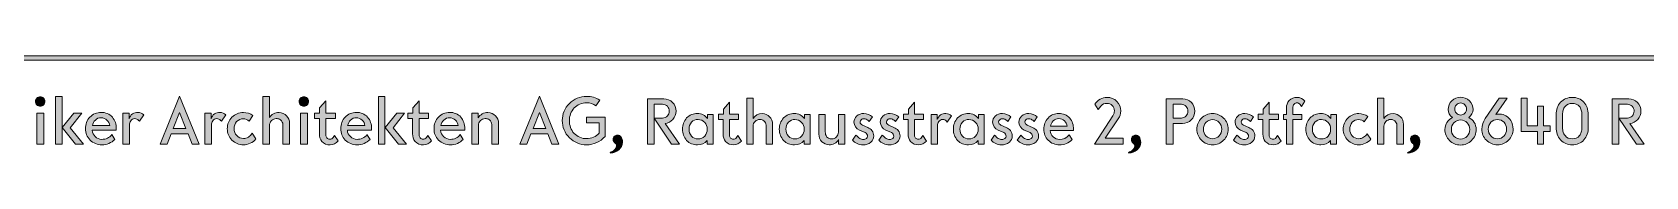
# Model space of a CAD drawing. Header units: metres. Extents: x -163 to 276, y -152 to 153.
# Drawn here: x 275.5528 to 275.6238, y -152.3332 to -152.3289 of the extents above; entities that cross this region are included whole.
import ezdxf

# ---------------------------------------------------------------- set-up
doc = ezdxf.new("R2010")
doc.units = ezdxf.units.M
doc.header["$MEASUREMENT"] = 0
doc.layers.add('P03_Plankopf_Schmal A4_A3_6_800 Plankopf', color=7, linetype='Continuous')

msp = doc.modelspace()

# ---------------------------------------------------------------- hatches: boundary and pattern name
at = {"layer": 'P03_Plankopf_Schmal A4_A3_6_800 Plankopf', "linetype": 'Continuous', "lineweight": 0, "true_color": 0x000000}
for points in [[(275.409651, -152.329122), (275.694651, -152.329122), (275.694651, -152.328922), (275.409651, -152.328922)], [(275.553146, -152.330732, 0.414214), (275.552937, -152.330939, 0.414214), (275.553146, -152.331148, 0.414214), (275.553353, -152.330939, 0.414214)], [(275.553821, -152.330722), (275.553821, -152.332822), (275.554104, -152.332822), (275.554104, -152.330722)], [(275.563828, -152.332822), (275.564122, -152.332822), (275.564122, -152.33191, 0.414214), (275.563656, -152.331426, 0.269017), (275.563229, -152.331656), (275.563229, -152.330722), (275.562943, -152.330722), (275.562943, -152.332822), (275.563235, -152.332822), (275.563235, -152.332001, -0.414214), (275.563534, -152.331699, -0.108176), (275.563676, -152.331727, -0.12426), (275.563766, -152.331799, -0.16273), (275.563828, -152.332017)], [(275.56475, -152.330732, 0.414214), (275.564541, -152.330939, 0.414214), (275.56475, -152.331148, 0.414214), (275.564957, -152.330939, 0.414214)], [(275.568031, -152.330722), (275.568031, -152.332822), (275.568315, -152.332822), (275.568315, -152.330722)], [(275.578002, -152.331633), (275.577181, -152.331633), (275.577181, -152.331884), (275.577746, -152.331884), (275.577746, -152.33234, -0.206308), (275.577189, -152.332584, -0.21044), (275.576641, -152.332351, -0.187435), (275.576434, -152.331786, -0.190215), (275.576644, -152.331226, -0.207638), (275.577189, -152.330997, -0.152132), (275.577605, -152.331132), (275.57777, -152.330883, 0.154979), (275.577189, -152.330716, 0.414214), (275.57612, -152.331786, 0.414214), (275.577189, -152.332856, 0.218643), (275.578002, -152.332486)], [(275.553308, -152.331463), (275.552998, -152.331463), (275.552998, -152.332822), (275.553308, -152.332822)], [(275.555055, -152.332822), (275.554462, -152.332099), (275.554973, -152.33146), (275.554628, -152.33146), (275.554112, -152.332091), (275.554697, -152.332822)], [(275.557475, -152.331776), (275.557512, -152.331816), (275.557703, -152.331529, 0.187644), (275.557443, -152.331426, 0.155851), (275.557201, -152.331494, 0.152626), (275.557054, -152.331704), (275.557054, -152.331463), (275.556773, -152.331463), (275.556773, -152.332822), (275.557067, -152.332822), (275.557067, -152.331977, -0.131458), (275.557125, -152.331796, -0.249553), (275.557308, -152.331699, -0.22316)], [(275.561084, -152.331776), (275.561121, -152.331816), (275.561312, -152.331529, 0.187644), (275.561052, -152.331426, 0.155934), (275.56081, -152.331494, 0.152543), (275.560663, -152.331704), (275.560663, -152.331463), (275.560382, -152.331463), (275.560382, -152.332822), (275.560676, -152.332822), (275.560676, -152.331977, -0.131458), (275.560734, -152.331796, -0.249553), (275.560917, -152.331699, -0.22316)], [(275.562338, -152.331805), (275.562502, -152.331567, 0.157685), (275.562084, -152.331426, 0.414214), (275.561377, -152.332144, 0.414214), (275.562084, -152.332859, 0.222352), (275.562638, -152.332597), (275.562465, -152.332348, -0.103782), (275.562307, -152.332515, -0.145534), (275.562084, -152.332578, -0.414214), (275.561676, -152.332144, -0.188432), (275.561787, -152.331829, -0.209435), (275.562084, -152.331707, -0.170304)], [(275.564912, -152.331463), (275.564602, -152.331463), (275.564602, -152.332822), (275.564912, -152.332822)], [(275.566262, -152.332684), (275.566098, -152.332438), (275.56604, -152.332528, -0.254043), (275.565886, -152.332605, -0.414214), (275.565717, -152.332427), (275.565717, -152.331696), (275.566135, -152.331696), (275.566135, -152.331461), (275.565717, -152.331461), (275.565717, -152.330912), (275.565441, -152.331225), (275.565441, -152.331461), (275.565219, -152.331461), (275.565219, -152.331696), (275.565431, -152.331696), (275.565431, -152.332372, 0.176168), (275.56554, -152.332706, 0.221856), (275.565905, -152.332856, 0.226318)], [(275.569266, -152.332822), (275.568672, -152.332099), (275.569183, -152.33146), (275.568839, -152.33146), (275.568323, -152.332091), (275.568908, -152.332822)], [(275.570365, -152.332684), (275.570201, -152.332438), (275.570143, -152.332528, -0.254043), (275.56999, -152.332605, -0.414214), (275.56982, -152.332427), (275.56982, -152.331696), (275.570239, -152.331696), (275.570239, -152.331461), (275.56982, -152.331461), (275.56982, -152.330912), (275.569545, -152.331225), (275.569545, -152.331461), (275.569322, -152.331461), (275.569322, -152.331696), (275.569534, -152.331696), (275.569534, -152.332372, 0.176168), (275.569643, -152.332706, 0.221856), (275.570008, -152.332856, 0.226318)], [(275.573022, -152.332822), (275.573316, -152.332822), (275.573316, -152.33191, 0.414214), (275.57285, -152.331426, 0.270121), (275.572418, -152.33167), (275.572418, -152.331463), (275.572137, -152.331463), (275.572137, -152.332822), (275.572429, -152.332822), (275.572429, -152.332001, -0.414214), (275.572728, -152.331699, -0.108176), (275.57287, -152.331727, -0.12426), (275.57296, -152.331799, -0.16273), (275.573022, -152.332017)], [(275.579873, -152.330822), (275.579873, -152.332822), (275.580162, -152.332822), (275.580162, -152.331674), (275.580162, -152.331065), (275.580536, -152.331065, -0.414214), (275.580832, -152.331369, -0.414214), (275.580536, -152.331674), (275.580162, -152.331674), (275.580934, -152.332822), (275.581277, -152.332822), (275.580643, -152.331914, 0.375543), (275.581134, -152.331369, 0.414214), (275.580594, -152.330822)], [(275.584008, -152.332689), (275.583849, -152.332451), (275.583793, -152.332538, -0.253234), (275.583645, -152.332612, -0.414214), (275.583481, -152.332441), (275.583481, -152.331735), (275.583885, -152.331735), (275.583885, -152.331507), (275.583481, -152.331507), (275.583481, -152.330978), (275.583215, -152.33128), (275.583215, -152.331507), (275.583, -152.331507), (275.583, -152.331735), (275.583205, -152.331735), (275.583205, -152.332387, 0.176378), (275.58331, -152.33271, 0.221643), (275.583662, -152.332855, 0.226223)], [(275.585094, -152.332822), (275.585378, -152.332822), (275.585378, -152.331942, 0.414214), (275.584927, -152.331474, 0.269017), (275.584516, -152.331697), (275.584516, -152.330794), (275.58424, -152.330794), (275.58424, -152.332822), (275.584521, -152.332822), (275.584521, -152.332029, -0.414214), (275.58481, -152.331738, -0.108037), (275.584947, -152.331764, -0.124578), (275.585034, -152.331834, -0.16255), (275.585094, -152.332044)], [(275.592148, -152.332689), (275.591989, -152.332451), (275.591933, -152.332538, -0.253234), (275.591784, -152.332612, -0.414214), (275.591621, -152.332441), (275.591621, -152.331735), (275.592025, -152.331735), (275.592025, -152.331507), (275.591621, -152.331507), (275.591621, -152.330978), (275.591355, -152.33128), (275.591355, -152.331507), (275.59114, -152.331507), (275.59114, -152.331735), (275.591345, -152.331735), (275.591345, -152.332387, 0.176378), (275.59145, -152.33271, 0.221643), (275.591802, -152.332855, 0.226725)], [(275.599561, -152.331065), (275.599712, -152.331295), (275.59983, -152.331144, -0.232908), (275.600096, -152.331024, -0.414214), (275.600423, -152.331351, -0.141578), (275.600359, -152.331569), (275.599549, -152.332822), (275.600812, -152.332822), (275.600812, -152.332564), (275.600016, -152.332564), (275.600594, -152.331704, 0.146167), (275.600705, -152.331362, 0.414214), (275.600101, -152.330761, 0.26675)], [(275.607763, -152.332689), (275.607605, -152.332451), (275.607549, -152.332538, -0.253234), (275.6074, -152.332612, -0.414214), (275.607237, -152.332441), (275.607237, -152.331735), (275.607641, -152.331735), (275.607641, -152.331507), (275.607237, -152.331507), (275.607237, -152.330978), (275.606971, -152.33128), (275.606971, -152.331507), (275.606756, -152.331507), (275.606756, -152.331735), (275.60696, -152.331735), (275.60696, -152.332387, 0.176378), (275.607066, -152.33271, 0.221643), (275.607418, -152.332855, 0.226725)], [(275.608599, -152.33108), (275.608652, -152.331162), (275.608808, -152.330927, 0.226725), (275.608461, -152.330761, 0.216254), (275.608109, -152.330904, 0.181685), (275.607998, -152.331226), (275.607998, -152.33151), (275.607867, -152.33151), (275.607867, -152.331743), (275.607998, -152.331743), (275.607998, -152.332822), (275.608282, -152.332822), (275.608282, -152.331743), (275.608668, -152.331743), (275.608668, -152.33151), (275.608282, -152.33151), (275.608282, -152.331182, -0.414214), (275.608458, -152.331004, -0.256425)], [(275.612861, -152.332822), (275.613145, -152.332822), (275.613145, -152.331942, 0.414214), (275.612694, -152.331474, 0.269017), (275.612283, -152.331697), (275.612283, -152.330794), (275.612007, -152.330794), (275.612007, -152.332822), (275.612288, -152.332822), (275.612288, -152.332029, -0.414214), (275.612577, -152.331738, -0.108037), (275.612714, -152.331764, -0.124578), (275.612801, -152.331834, -0.16255), (275.612861, -152.332044)], [(275.619051, -152.332272), (275.619051, -152.332822), (275.619315, -152.332822), (275.619315, -152.332272), (275.619596, -152.332272), (275.619596, -152.332022), (275.619315, -152.332022), (275.619315, -152.331147), (275.619051, -152.331147), (275.619051, -152.332022), (275.618588, -152.332022), (275.618588, -152.330794), (275.618325, -152.330794), (275.618325, -152.332272)], [(275.622339, -152.330822), (275.622339, -152.332822), (275.622627, -152.332822), (275.622627, -152.331674), (275.622627, -152.331065), (275.623001, -152.331065, -0.414214), (275.623298, -152.33137, -0.414214), (275.623001, -152.331674), (275.622627, -152.331674), (275.6234, -152.332822), (275.623742, -152.332822), (275.623108, -152.331914, 0.375543), (275.623599, -152.33137, 0.414214), (275.62306, -152.330822)], [(275.587699, -152.33151), (275.587415, -152.33151), (275.587415, -152.33239, 0.414214), (275.587865, -152.332858, 0.270121), (275.588282, -152.332622), (275.588282, -152.332822), (275.588553, -152.332822), (275.588553, -152.33151), (275.588272, -152.33151), (275.588272, -152.332303, -0.414214), (275.587983, -152.332595, -0.108134), (275.587846, -152.332568, -0.124421), (275.587758, -152.332498, -0.16261), (275.587699, -152.332288)], [(275.589636, -152.331825), (275.589771, -152.33162, 0.166782), (275.589396, -152.331474, 0.18799), (275.589077, -152.331586, 0.20988), (275.588961, -152.331853, 0.286632), (275.589201, -152.332205), (275.589454, -152.332318, -0.289768), (275.589557, -152.332474, -0.211326), (275.589509, -152.332577, -0.186557), (275.589373, -152.332625, -0.143468), (275.589215, -152.332574, -0.058915), (275.589045, -152.332426), (275.588894, -152.332648, 0.206126), (275.589352, -152.332858, 0.180546), (275.589703, -152.332742, 0.217409), (275.58983, -152.332464, 0.167634), (275.589751, -152.33223, 0.118721), (275.589564, -152.332088), (275.589332, -152.331988, -0.306678), (275.589229, -152.331847, -0.21499), (275.589276, -152.331748, -0.182933), (275.589403, -152.331704, -0.11298), (275.589497, -152.331729, -0.062598)], [(275.590793, -152.331825), (275.590929, -152.33162, 0.166782), (275.590553, -152.331474, 0.187917), (275.590234, -152.331586, 0.209954), (275.590118, -152.331853, 0.286632), (275.590359, -152.332205), (275.590612, -152.332318, -0.289768), (275.590714, -152.332474, -0.21115), (275.590666, -152.332577, -0.186732), (275.59053, -152.332625, -0.143468), (275.590372, -152.332574, -0.058915), (275.590203, -152.332426), (275.590052, -152.332648, 0.206126), (275.59051, -152.332858, 0.180546), (275.590861, -152.332742, 0.217409), (275.590988, -152.332464, 0.167744), (275.590909, -152.33223, 0.118383), (275.590722, -152.332088), (275.590489, -152.331988, -0.307304), (275.590387, -152.331847, -0.215358), (275.590433, -152.331748, -0.18257), (275.590561, -152.331704, -0.11298), (275.590654, -152.331729, -0.062598)], [(275.593032, -152.331812), (275.593067, -152.33185), (275.593252, -152.331574, 0.187644), (275.593001, -152.331474, 0.155967), (275.592767, -152.331539, 0.152661), (275.592625, -152.331743), (275.592625, -152.33151), (275.592354, -152.33151), (275.592354, -152.332822), (275.592638, -152.332822), (275.592638, -152.332006, -0.131458), (275.592694, -152.331832, -0.249553), (275.59287, -152.331738, -0.222012)], [(275.595735, -152.331825), (275.59587, -152.33162, 0.166782), (275.595494, -152.331474, 0.18799), (275.595175, -152.331586, 0.20988), (275.595059, -152.331853, 0.286632), (275.5953, -152.332205), (275.595553, -152.332318, -0.289768), (275.595655, -152.332474, -0.21115), (275.595607, -152.332577, -0.186732), (275.595471, -152.332625, -0.143468), (275.595313, -152.332574, -0.058915), (275.595144, -152.332426), (275.594993, -152.332648, 0.206126), (275.595451, -152.332858, 0.180678), (275.595802, -152.332742, 0.217275), (275.595929, -152.332464, 0.167525), (275.59585, -152.33223, 0.118599), (275.595663, -152.332088), (275.59543, -152.331988, -0.306678), (275.595328, -152.331847, -0.215174), (275.595375, -152.331748, -0.182751), (275.595502, -152.331704, -0.11298), (275.595595, -152.331729, -0.062598)], [(275.596892, -152.331825), (275.597027, -152.33162, 0.166782), (275.596652, -152.331474, 0.18799), (275.596333, -152.331586, 0.20988), (275.596217, -152.331853, 0.286632), (275.596457, -152.332205), (275.59671, -152.332318, -0.289768), (275.596813, -152.332474, -0.211326), (275.596765, -152.332577, -0.186557), (275.596629, -152.332625, -0.143468), (275.596471, -152.332574, -0.058915), (275.596301, -152.332426), (275.59615, -152.332648, 0.206126), (275.596608, -152.332858, 0.180546), (275.596959, -152.332742, 0.217409), (275.597086, -152.332464, 0.167634), (275.597007, -152.33223, 0.118721), (275.59682, -152.332088), (275.596588, -152.331988, -0.306678), (275.596485, -152.331847, -0.21499), (275.596532, -152.331748, -0.182933), (275.596659, -152.331704, -0.112868), (275.596753, -152.331729, -0.062335)], [(275.606409, -152.331825), (275.606545, -152.33162, 0.166782), (275.606169, -152.331474, 0.187917), (275.60585, -152.331586, 0.209954), (275.605734, -152.331853, 0.286632), (275.605974, -152.332205), (275.606228, -152.332318, -0.289768), (275.60633, -152.332474, -0.21115), (275.606282, -152.332577, -0.186732), (275.606146, -152.332625, -0.143468), (275.605988, -152.332574, -0.058915), (275.605818, -152.332426), (275.605668, -152.332648, 0.206126), (275.606125, -152.332858, 0.180678), (275.606477, -152.332742, 0.217275), (275.606603, -152.332464, 0.167525), (275.606524, -152.33223, 0.118599), (275.606338, -152.332088), (275.606105, -152.331988, -0.307304), (275.606002, -152.331847, -0.215174), (275.606049, -152.331748, -0.182751), (275.606176, -152.331704, -0.11298), (275.60627, -152.331729, -0.062598)], [(275.611422, -152.33184), (275.611581, -152.33161, 0.157685), (275.611177, -152.331474, 0.414214), (275.610494, -152.332167, 0.414214), (275.611177, -152.332858, 0.223284), (275.611711, -152.332604), (275.611545, -152.332364, -0.103782), (275.611392, -152.332525, -0.145534), (275.611177, -152.332587, -0.414214), (275.610783, -152.332167, -0.188432), (275.610891, -152.331863, -0.209435), (275.611177, -152.331745, -0.169747)], [(275.578443, -152.332784), (275.578451, -152.332793, -0.04269), (275.57849, -152.332846, -0.130203), (275.578507, -152.332906, -0.123549), (275.578482, -152.333001, -0.085276), (275.578418, -152.333082, -0.101741), (275.578229, -152.33319), (275.578249, -152.333228, 0.160269), (275.578609, -152.333079, 0.217551), (275.578773, -152.332743, 0.075273), (275.578754, -152.332605, 0.095238), (275.578704, -152.332508, 0.226368), (275.578548, -152.332431, 0.414214), (275.578361, -152.332607, 0.128092), (275.578388, -152.332713, 0.060425), (275.578442, -152.332783)], [(275.601253, -152.332784), (275.60126, -152.332793, -0.04269), (275.6013, -152.332846, -0.130203), (275.601317, -152.332906, -0.123549), (275.601292, -152.333001, -0.085276), (275.601227, -152.333082, -0.101741), (275.601038, -152.33319), (275.601058, -152.333228, 0.160269), (275.601418, -152.333079, 0.217551), (275.601583, -152.332743, 0.075273), (275.601564, -152.332605, 0.095238), (275.601513, -152.332508, 0.226368), (275.601358, -152.332431, 0.414214), (275.601171, -152.332607, 0.128092), (275.601197, -152.332713, 0.060425), (275.601252, -152.332783)], [(275.61354, -152.332784), (275.613547, -152.332793, -0.04269), (275.613587, -152.332846, -0.130203), (275.613604, -152.332906, -0.123549), (275.613579, -152.333001, -0.085276), (275.613514, -152.333082, -0.101741), (275.613325, -152.33319), (275.613346, -152.333228, 0.160269), (275.613705, -152.333079, 0.217551), (275.61387, -152.332743, 0.075273), (275.613851, -152.332605, 0.095238), (275.6138, -152.332508, 0.226368), (275.613645, -152.332431, 0.414214), (275.613458, -152.332607, 0.128092), (275.613484, -152.332713, 0.060425), (275.613539, -152.332783)]]:
    msp.add_hatch(color=18, dxfattribs=at).paths.add_polyline_path(points)
h = msp.add_hatch(color=18, dxfattribs=at)
h.paths.add_polyline_path([(275.55928, -152.3307), (275.558419, -152.332822), (275.558729, -152.332822), (275.558909, -152.332364), (275.559648, -152.332364), (275.559831, -152.332822), (275.560141, -152.332822)])
h.paths.add_polyline_path([(275.559558, -152.332131), (275.558999, -152.332131), (275.55928, -152.331424)], flags=0)
h = msp.add_hatch(color=18, dxfattribs=at)
h.paths.add_polyline_path([(275.575115, -152.3307), (275.574254, -152.332822), (275.574564, -152.332822), (275.574744, -152.332364), (275.575483, -152.332364), (275.575666, -152.332822), (275.575976, -152.332822)])
h.paths.add_polyline_path([(275.575393, -152.332131), (275.574834, -152.332131), (275.575115, -152.331424)], flags=0)
h = msp.add_hatch(color=18, dxfattribs=at)
h.paths.add_polyline_path([(275.61497, -152.332175, 0.414214), (275.615658, -152.332865, 0.414214), (275.616348, -152.332175, 0.281065), (275.616016, -152.331645, 0.246723), (275.61621, -152.331293, 0.414214), (275.615658, -152.330753, 0.414214), (275.615111, -152.331293, 0.243929), (275.6153, -152.331645, 0.276303)])
h.paths.add_polyline_path([(275.615658, -152.332605, -0.414214), (275.615254, -152.33218, -0.414214), (275.615658, -152.331755, -0.414214), (275.616064, -152.33218, -0.414214)], flags=0)
h.paths.add_polyline_path([(275.615402, -152.331275, -0.414214), (275.615658, -152.331006, -0.414214), (275.615919, -152.331275, -0.414214), (275.615658, -152.331541, -0.414214)], flags=0)
h = msp.add_hatch(color=18, dxfattribs=at)
h.paths.add_polyline_path([(275.555138, -152.332141, 0.197872), (275.555337, -152.33265, 0.199953), (275.555856, -152.332854, 0.211466), (275.556428, -152.332615), (275.55629, -152.332406, -0.249934), (275.555856, -152.332615, -0.386669), (275.555427, -152.332208), (275.556489, -152.332208, 0.029015), (275.556491, -152.332141, 0.181611), (275.55632, -152.331631, 0.216329), (275.555824, -152.331424, 0.207168), (275.55533, -152.331631, 0.190683)])
h.paths.add_polyline_path([(275.55544, -152.332009, -0.149671), (275.555569, -152.331763, -0.195533), (275.555824, -152.331659, -0.379013), (275.5562, -152.332009)], flags=0)
h = msp.add_hatch(color=18, dxfattribs=at)
h.paths.add_polyline_path([(275.566372, -152.332141, 0.197872), (275.566571, -152.33265, 0.199953), (275.56709, -152.332854, 0.211466), (275.567662, -152.332615), (275.567524, -152.332406, -0.249934), (275.56709, -152.332615, -0.386669), (275.566661, -152.332208), (275.567723, -152.332208, 0.033117), (275.567726, -152.332141, 0.181711), (275.567554, -152.331631, 0.216228), (275.567058, -152.331424, 0.207168), (275.566564, -152.331631, 0.190683)])
h.paths.add_polyline_path([(275.566674, -152.332009, -0.149671), (275.566803, -152.331763, -0.195533), (275.567058, -152.331659, -0.379013), (275.567434, -152.332009)], flags=0)
h = msp.add_hatch(color=18, dxfattribs=at)
h.paths.add_polyline_path([(275.570476, -152.332141, 0.197872), (275.570675, -152.33265, 0.199953), (275.571194, -152.332854, 0.211466), (275.571766, -152.332615), (275.571628, -152.332406, -0.249934), (275.571194, -152.332615, -0.386217), (275.570764, -152.332208), (275.571827, -152.332208, 0.029015), (275.571829, -152.332141, 0.181661), (275.571657, -152.331631, 0.216278), (275.571162, -152.331424, 0.207168), (275.570668, -152.331631, 0.190683)])
h.paths.add_polyline_path([(275.570778, -152.332009, -0.149671), (275.570907, -152.331763, -0.195533), (275.571162, -152.331659, -0.379013), (275.571538, -152.332009)], flags=0)
h = msp.add_hatch(color=18, dxfattribs=at)
h.paths.add_polyline_path([(275.602701, -152.330822), (275.602701, -152.332822), (275.603008, -152.332822), (275.603008, -152.331917), (275.60342, -152.331917, 0.414214), (275.603965, -152.331369, 0.414214), (275.60343, -152.330822)])
h.paths.add_polyline_path([(275.603008, -152.331674), (275.603008, -152.331065), (275.603369, -152.331065, -0.414214), (275.603658, -152.331369, -0.414214), (275.603369, -152.331674)], flags=0)
h = msp.add_hatch(color=18, dxfattribs=at)
h.paths.add_polyline_path([(275.616592, -152.332167, 0.414214), (275.617283, -152.332855, 0.414214), (275.617971, -152.332167, 0.139886), (275.617871, -152.331781, 0.110312), (275.617656, -152.331578, 0.135574), (275.61739, -152.331497, 0.027819), (275.617305, -152.331501, 0.072582), (275.617214, -152.331523), (275.617705, -152.330794), (275.617352, -152.330794), (275.616743, -152.331699, 0.149524)])
h.paths.add_polyline_path([(275.617283, -152.332592, -0.414214), (275.616881, -152.332167, -0.188854), (275.616993, -152.33186, -0.20901), (275.617283, -152.331738, -0.20901), (275.617573, -152.33186, -0.188854), (275.617685, -152.332167, -0.414214)], flags=0)
h = msp.add_hatch(color=18, dxfattribs=at)
h.paths.add_polyline_path([(275.620059, -152.330973, 0.187603), (275.619868, -152.331518), (275.619868, -152.332096, 0.186339), (275.620059, -152.332643, 0.211546), (275.620576, -152.332858, 0.212497), (275.62109, -152.332643, 0.185398), (275.621279, -152.332096), (275.621279, -152.331518, 0.084561), (275.62123, -152.331213, 0.100513), (275.62109, -152.330973, 0.211222), (275.620576, -152.330761, 0.210271)])
h.paths.add_polyline_path([(275.620152, -152.331518, -0.071321), (275.620178, -152.331319, -0.09966), (275.620256, -152.331164, -0.225895), (275.620576, -152.331027, -0.225274), (275.620895, -152.331164, -0.09951), (275.620974, -152.331319, -0.072065), (275.621001, -152.331518), (275.621001, -152.332096, -0.071773), (275.620974, -152.332295, -0.098835), (275.620895, -152.332451, -0.226281), (275.620576, -152.332589, -0.226902), (275.620256, -152.332451, -0.098984), (275.620178, -152.332295, -0.071032), (275.620152, -152.332096)], flags=0)
h = msp.add_hatch(color=18, dxfattribs=at)
h.paths.add_polyline_path([(275.581411, -152.332165, 0.192598), (275.581596, -152.332663, 0.205242), (275.582073, -152.332858, 0.227605), (275.582498, -152.332666), (275.582498, -152.332822), (275.582764, -152.332822), (275.582764, -152.33151), (275.582513, -152.33151), (275.582513, -152.331699, 0.241617), (275.582073, -152.331474, 0.20488), (275.581596, -152.331669, 0.192958)])
h.paths.add_polyline_path([(275.581809, -152.332475, -0.186482), (275.5817, -152.332165, -0.187055), (275.581809, -152.331857, -0.210824), (275.582099, -152.331735, -0.414214), (275.582503, -152.332165, -0.1889), (275.582391, -152.332475, -0.208963), (275.582099, -152.332597, -0.211403)], flags=0)
h = msp.add_hatch(color=18, dxfattribs=at)
h.paths.add_polyline_path([(275.585675, -152.332165, 0.192692), (275.585861, -152.332663, 0.205147), (275.586338, -152.332858, 0.227993), (275.586762, -152.332666), (275.586762, -152.332822), (275.587028, -152.332822), (275.587028, -152.33151), (275.586777, -152.33151), (275.586777, -152.331699, 0.241965), (275.586338, -152.331474, 0.204786), (275.585861, -152.331669, 0.193052)])
h.paths.add_polyline_path([(275.586074, -152.332475, -0.186403), (275.585964, -152.332165, -0.186976), (275.586074, -152.331857, -0.210904), (275.586363, -152.331735, -0.414214), (275.586767, -152.332165, -0.188745), (275.586655, -152.332475, -0.209119), (275.586363, -152.332597, -0.211482)], flags=0)
h = msp.add_hatch(color=18, dxfattribs=at)
h.paths.add_polyline_path([(275.593335, -152.332165, 0.192692), (275.59352, -152.332663, 0.205147), (275.593997, -152.332858, 0.227993), (275.594422, -152.332666), (275.594422, -152.332822), (275.594688, -152.332822), (275.594688, -152.33151), (275.594437, -152.33151), (275.594437, -152.331699, 0.241965), (275.593997, -152.331474, 0.204786), (275.59352, -152.331669, 0.193052)])
h.paths.add_polyline_path([(275.593733, -152.332475, -0.186403), (275.593624, -152.332165, -0.186976), (275.593733, -152.331857, -0.210904), (275.594023, -152.331735, -0.414214), (275.594427, -152.332165, -0.188745), (275.594315, -152.332475, -0.209119), (275.594023, -152.332597, -0.211482)], flags=0)
h = msp.add_hatch(color=18, dxfattribs=at)
h.paths.add_polyline_path([(275.597315, -152.332165, 0.197872), (275.597507, -152.332656, 0.199953), (275.598009, -152.332853, 0.211466), (275.598561, -152.332622), (275.598428, -152.33242, -0.249437), (275.598009, -152.332622, -0.386712), (275.597594, -152.332229), (275.59862, -152.332229, 0.033117), (275.598622, -152.332165, 0.181611), (275.598457, -152.331672, 0.216329), (275.597978, -152.331472, 0.207073), (275.597501, -152.331672, 0.190777)])
h.paths.add_polyline_path([(275.597607, -152.332037, -0.149218), (275.597732, -152.331799, -0.195533), (275.597978, -152.331699, -0.378499), (275.598341, -152.332037)], flags=0)
h = msp.add_hatch(color=18, dxfattribs=at)
h.paths.add_polyline_path([(275.604743, -152.331474, 0.414214), (275.604055, -152.332167, 0.414214), (275.604743, -152.332858, 0.414214), (275.605434, -152.332167, 0.414214)])
h.paths.add_polyline_path([(275.604339, -152.332167, -0.414214), (275.604743, -152.331743, -0.414214), (275.605147, -152.332167, -0.414214), (275.604743, -152.332589, -0.414214)], flags=0)
h = msp.add_hatch(color=18, dxfattribs=at)
h.paths.add_polyline_path([(275.608848, -152.332165, 0.192692), (275.609034, -152.332663, 0.205147), (275.609511, -152.332858, 0.227993), (275.609935, -152.332666), (275.609935, -152.332822), (275.610201, -152.332822), (275.610201, -152.33151), (275.609951, -152.33151), (275.609951, -152.331699, 0.241965), (275.609511, -152.331474, 0.204786), (275.609034, -152.331669, 0.193052)])
h.paths.add_polyline_path([(275.609247, -152.332475, -0.186403), (275.609137, -152.332165, -0.186976), (275.609247, -152.331857, -0.210904), (275.609536, -152.331735, -0.414214), (275.60994, -152.332165, -0.188745), (275.609829, -152.332475, -0.209119), (275.609536, -152.332597, -0.211482)], flags=0)

# ---------------------------------------------------------------- linework, layer by layer
at = {"layer": 'P03_Plankopf_Schmal A4_A3_6_800 Plankopf', "color": 7, "linetype": 'Continuous', "lineweight": 13, "ltscale": 1000, "flags": 128}
for points in [[(275.409651, -152.329122), (275.409651, -152.328922), (275.694651, -152.328922), (275.694651, -152.329122)], [(275.553821, -152.330722), (275.553821, -152.332822), (275.554104, -152.332822), (275.554104, -152.330722)], [(275.55928, -152.3307), (275.558419, -152.332822), (275.558729, -152.332822), (275.558909, -152.332364), (275.559648, -152.332364), (275.559831, -152.332822), (275.560141, -152.332822)], [(275.568031, -152.330722), (275.568031, -152.332822), (275.568315, -152.332822), (275.568315, -152.330722)], [(275.575115, -152.3307), (275.574254, -152.332822), (275.574564, -152.332822), (275.574744, -152.332364), (275.575483, -152.332364), (275.575666, -152.332822), (275.575976, -152.332822)], [(275.553308, -152.331463), (275.552998, -152.331463), (275.552998, -152.332822), (275.553308, -152.332822)], [(275.555055, -152.332822), (275.554462, -152.332099), (275.554973, -152.33146), (275.554628, -152.33146), (275.554112, -152.332091), (275.554697, -152.332822)], [(275.559558, -152.332131), (275.558999, -152.332131), (275.55928, -152.331424)], [(275.564912, -152.331463), (275.564602, -152.331463), (275.564602, -152.332822), (275.564912, -152.332822)], [(275.569266, -152.332822), (275.568672, -152.332099), (275.569183, -152.33146), (275.568839, -152.33146), (275.568323, -152.332091), (275.568908, -152.332822)], [(275.575393, -152.332131), (275.574834, -152.332131), (275.575115, -152.331424)], [(275.619051, -152.332272), (275.619051, -152.332822), (275.619315, -152.332822), (275.619315, -152.332272), (275.619596, -152.332272), (275.619596, -152.332022), (275.619315, -152.332022), (275.619315, -152.331147), (275.619051, -152.331147), (275.619051, -152.332022), (275.618588, -152.332022), (275.618588, -152.330794), (275.618325, -152.330794), (275.618325, -152.332272)]]:
    msp.add_lwpolyline(points, close=True, dxfattribs=at)
for points in [[(275.553146, -152.330732, 0.414214), (275.552937, -152.330939, 0.414214), (275.553146, -152.331148, 0.414214), (275.553353, -152.330939, 0.414214)], [(275.563828, -152.332822), (275.564122, -152.332822), (275.564122, -152.33191, 0.414214), (275.563656, -152.331426, 0.269017), (275.563229, -152.331656), (275.563229, -152.330722), (275.562943, -152.330722), (275.562943, -152.332822), (275.563235, -152.332822), (275.563235, -152.332001, -0.414214), (275.563534, -152.331699, -0.108176), (275.563676, -152.331727, -0.12426), (275.563766, -152.331799, -0.16273), (275.563828, -152.332017)], [(275.56475, -152.330732, 0.414214), (275.564541, -152.330939, 0.414214), (275.56475, -152.331148, 0.414214), (275.564957, -152.330939, 0.414214)], [(275.578002, -152.331633), (275.577181, -152.331633), (275.577181, -152.331884), (275.577746, -152.331884), (275.577746, -152.33234, -0.206308), (275.577189, -152.332584, -0.21044), (275.576641, -152.332351, -0.187435), (275.576434, -152.331786, -0.190215), (275.576644, -152.331226, -0.207638), (275.577189, -152.330997, -0.152132), (275.577605, -152.331132), (275.57777, -152.330883, 0.154979), (275.577189, -152.330716, 0.414214), (275.57612, -152.331786, 0.414214), (275.577189, -152.332856, 0.218643), (275.578002, -152.332486)], [(275.61497, -152.332175, 0.414214), (275.615658, -152.332865, 0.414214), (275.616348, -152.332175, 0.281065), (275.616016, -152.331645, 0.246723), (275.61621, -152.331293, 0.414214), (275.615658, -152.330753, 0.414214), (275.615111, -152.331293, 0.243929), (275.6153, -152.331645, 0.276303)], [(275.555138, -152.332141, 0.197872), (275.555337, -152.33265, 0.199953), (275.555856, -152.332854, 0.211466), (275.556428, -152.332615), (275.55629, -152.332406, -0.249934), (275.555856, -152.332615, -0.386669), (275.555427, -152.332208), (275.556489, -152.332208, 0.029015), (275.556491, -152.332141, 0.181611), (275.55632, -152.331631, 0.216329), (275.555824, -152.331424, 0.207168), (275.55533, -152.331631, 0.190683)], [(275.557475, -152.331776), (275.557512, -152.331816), (275.557703, -152.331529, 0.187644), (275.557443, -152.331426, 0.155851), (275.557201, -152.331494, 0.152626), (275.557054, -152.331704), (275.557054, -152.331463), (275.556773, -152.331463), (275.556773, -152.332822), (275.557067, -152.332822), (275.557067, -152.331977, -0.131458), (275.557125, -152.331796, -0.249553), (275.557308, -152.331699, -0.22316)], [(275.561084, -152.331776), (275.561121, -152.331816), (275.561312, -152.331529, 0.187644), (275.561052, -152.331426, 0.155934), (275.56081, -152.331494, 0.152543), (275.560663, -152.331704), (275.560663, -152.331463), (275.560382, -152.331463), (275.560382, -152.332822), (275.560676, -152.332822), (275.560676, -152.331977, -0.131458), (275.560734, -152.331796, -0.249553), (275.560917, -152.331699, -0.22316)], [(275.562338, -152.331805), (275.562502, -152.331567, 0.157685), (275.562084, -152.331426, 0.414214), (275.561377, -152.332144, 0.414214), (275.562084, -152.332859, 0.222352), (275.562638, -152.332597), (275.562465, -152.332348, -0.103782), (275.562307, -152.332515, -0.145534), (275.562084, -152.332578, -0.414214), (275.561676, -152.332144, -0.188432), (275.561787, -152.331829, -0.209435), (275.562084, -152.331707, -0.170304)], [(275.566262, -152.332684), (275.566098, -152.332438), (275.56604, -152.332528, -0.254043), (275.565886, -152.332605, -0.414214), (275.565717, -152.332427), (275.565717, -152.331696), (275.566135, -152.331696), (275.566135, -152.331461), (275.565717, -152.331461), (275.565717, -152.330912), (275.565441, -152.331225), (275.565441, -152.331461), (275.565219, -152.331461), (275.565219, -152.331696), (275.565431, -152.331696), (275.565431, -152.332372, 0.176168), (275.56554, -152.332706, 0.221856), (275.565905, -152.332856, 0.226318)], [(275.566372, -152.332141, 0.197872), (275.566571, -152.33265, 0.199953), (275.56709, -152.332854, 0.211466), (275.567662, -152.332615), (275.567524, -152.332406, -0.249934), (275.56709, -152.332615, -0.386669), (275.566661, -152.332208), (275.567723, -152.332208, 0.033117), (275.567726, -152.332141, 0.181711), (275.567554, -152.331631, 0.216228), (275.567058, -152.331424, 0.207168), (275.566564, -152.331631, 0.190683)], [(275.570365, -152.332684), (275.570201, -152.332438), (275.570143, -152.332528, -0.254043), (275.56999, -152.332605, -0.414214), (275.56982, -152.332427), (275.56982, -152.331696), (275.570239, -152.331696), (275.570239, -152.331461), (275.56982, -152.331461), (275.56982, -152.330912), (275.569545, -152.331225), (275.569545, -152.331461), (275.569322, -152.331461), (275.569322, -152.331696), (275.569534, -152.331696), (275.569534, -152.332372, 0.176168), (275.569643, -152.332706, 0.221856), (275.570008, -152.332856, 0.226318)], [(275.570476, -152.332141, 0.197872), (275.570675, -152.33265, 0.199953), (275.571194, -152.332854, 0.211466), (275.571766, -152.332615), (275.571628, -152.332406, -0.249934), (275.571194, -152.332615, -0.386217), (275.570764, -152.332208), (275.571827, -152.332208, 0.029015), (275.571829, -152.332141, 0.181661), (275.571657, -152.331631, 0.216278), (275.571162, -152.331424, 0.207168), (275.570668, -152.331631, 0.190683)], [(275.573022, -152.332822), (275.573316, -152.332822), (275.573316, -152.33191, 0.414214), (275.57285, -152.331426, 0.270121), (275.572418, -152.33167), (275.572418, -152.331463), (275.572137, -152.331463), (275.572137, -152.332822), (275.572429, -152.332822), (275.572429, -152.332001, -0.414214), (275.572728, -152.331699, -0.108176), (275.57287, -152.331727, -0.12426), (275.57296, -152.331799, -0.16273), (275.573022, -152.332017)], [(275.579873, -152.330822), (275.579873, -152.332822), (275.580162, -152.332822), (275.580162, -152.331674), (275.580162, -152.331065), (275.580536, -152.331065, -0.414214), (275.580832, -152.331369, -0.414214), (275.580536, -152.331674), (275.580162, -152.331674), (275.580934, -152.332822), (275.581277, -152.332822), (275.580643, -152.331914, 0.375543), (275.581134, -152.331369, 0.414214), (275.580594, -152.330822)], [(275.584008, -152.332689), (275.583849, -152.332451), (275.583793, -152.332538, -0.253234), (275.583645, -152.332612, -0.414214), (275.583481, -152.332441), (275.583481, -152.331735), (275.583885, -152.331735), (275.583885, -152.331507), (275.583481, -152.331507), (275.583481, -152.330978), (275.583215, -152.33128), (275.583215, -152.331507), (275.583, -152.331507), (275.583, -152.331735), (275.583205, -152.331735), (275.583205, -152.332387, 0.176378), (275.58331, -152.33271, 0.221643), (275.583662, -152.332855, 0.226223)], [(275.585094, -152.332822), (275.585378, -152.332822), (275.585378, -152.331942, 0.414214), (275.584927, -152.331474, 0.269017), (275.584516, -152.331697), (275.584516, -152.330794), (275.58424, -152.330794), (275.58424, -152.332822), (275.584521, -152.332822), (275.584521, -152.332029, -0.414214), (275.58481, -152.331738, -0.108037), (275.584947, -152.331764, -0.124578), (275.585034, -152.331834, -0.16255), (275.585094, -152.332044)], [(275.592148, -152.332689), (275.591989, -152.332451), (275.591933, -152.332538, -0.253234), (275.591784, -152.332612, -0.414214), (275.591621, -152.332441), (275.591621, -152.331735), (275.592025, -152.331735), (275.592025, -152.331507), (275.591621, -152.331507), (275.591621, -152.330978), (275.591355, -152.33128), (275.591355, -152.331507), (275.59114, -152.331507), (275.59114, -152.331735), (275.591345, -152.331735), (275.591345, -152.332387, 0.176378), (275.59145, -152.33271, 0.221643), (275.591802, -152.332855, 0.226725)], [(275.599561, -152.331065), (275.599712, -152.331295), (275.59983, -152.331144, -0.232908), (275.600096, -152.331024, -0.414214), (275.600423, -152.331351, -0.141578), (275.600359, -152.331569), (275.599549, -152.332822), (275.600812, -152.332822), (275.600812, -152.332564), (275.600016, -152.332564), (275.600594, -152.331704, 0.146167), (275.600705, -152.331362, 0.414214), (275.600101, -152.330761, 0.26675)], [(275.602701, -152.330822), (275.602701, -152.332822), (275.603008, -152.332822), (275.603008, -152.331917), (275.60342, -152.331917, 0.414214), (275.603965, -152.331369, 0.414214), (275.60343, -152.330822)], [(275.603008, -152.331674), (275.603008, -152.331065), (275.603369, -152.331065, -0.414214), (275.603658, -152.331369, -0.414214), (275.603369, -152.331674)], [(275.607763, -152.332689), (275.607605, -152.332451), (275.607549, -152.332538, -0.253234), (275.6074, -152.332612, -0.414214), (275.607237, -152.332441), (275.607237, -152.331735), (275.607641, -152.331735), (275.607641, -152.331507), (275.607237, -152.331507), (275.607237, -152.330978), (275.606971, -152.33128), (275.606971, -152.331507), (275.606756, -152.331507), (275.606756, -152.331735), (275.60696, -152.331735), (275.60696, -152.332387, 0.176378), (275.607066, -152.33271, 0.221643), (275.607418, -152.332855, 0.226725)], [(275.608599, -152.33108), (275.608652, -152.331162), (275.608808, -152.330927, 0.226725), (275.608461, -152.330761, 0.216254), (275.608109, -152.330904, 0.181685), (275.607998, -152.331226), (275.607998, -152.33151), (275.607867, -152.33151), (275.607867, -152.331743), (275.607998, -152.331743), (275.607998, -152.332822), (275.608282, -152.332822), (275.608282, -152.331743), (275.608668, -152.331743), (275.608668, -152.33151), (275.608282, -152.33151), (275.608282, -152.331182, -0.414214), (275.608458, -152.331004, -0.256425)], [(275.612861, -152.332822), (275.613145, -152.332822), (275.613145, -152.331942, 0.414214), (275.612694, -152.331474, 0.269017), (275.612283, -152.331697), (275.612283, -152.330794), (275.612007, -152.330794), (275.612007, -152.332822), (275.612288, -152.332822), (275.612288, -152.332029, -0.414214), (275.612577, -152.331738, -0.108037), (275.612714, -152.331764, -0.124578), (275.612801, -152.331834, -0.16255), (275.612861, -152.332044)], [(275.615402, -152.331275, -0.414214), (275.615658, -152.331006, -0.414214), (275.615919, -152.331275, -0.414214), (275.615658, -152.331541, -0.414214)], [(275.616592, -152.332167, 0.414214), (275.617283, -152.332855, 0.414214), (275.617971, -152.332167, 0.139886), (275.617871, -152.331781, 0.110312), (275.617656, -152.331578, 0.135574), (275.61739, -152.331497, 0.027819), (275.617305, -152.331501, 0.072582), (275.617214, -152.331523), (275.617705, -152.330794), (275.617352, -152.330794), (275.616743, -152.331699, 0.149524)], [(275.620059, -152.330973, 0.187603), (275.619868, -152.331518), (275.619868, -152.332096, 0.186339), (275.620059, -152.332643, 0.211546), (275.620576, -152.332858, 0.212497), (275.62109, -152.332643, 0.185398), (275.621279, -152.332096), (275.621279, -152.331518, 0.084561), (275.62123, -152.331213, 0.100513), (275.62109, -152.330973, 0.211222), (275.620576, -152.330761, 0.210271)], [(275.620152, -152.331518, -0.071321), (275.620178, -152.331319, -0.09966), (275.620256, -152.331164, -0.225895), (275.620576, -152.331027, -0.225274), (275.620895, -152.331164, -0.09951), (275.620974, -152.331319, -0.072065), (275.621001, -152.331518), (275.621001, -152.332096, -0.071773), (275.620974, -152.332295, -0.098835), (275.620895, -152.332451, -0.226281), (275.620576, -152.332589, -0.226902), (275.620256, -152.332451, -0.098984), (275.620178, -152.332295, -0.071032), (275.620152, -152.332096)], [(275.622339, -152.330822), (275.622339, -152.332822), (275.622627, -152.332822), (275.622627, -152.331674), (275.622627, -152.331065), (275.623001, -152.331065, -0.414214), (275.623298, -152.33137, -0.414214), (275.623001, -152.331674), (275.622627, -152.331674), (275.6234, -152.332822), (275.623742, -152.332822), (275.623108, -152.331914, 0.375543), (275.623599, -152.33137, 0.414214), (275.62306, -152.330822)], [(275.55544, -152.332009, -0.149671), (275.555569, -152.331763, -0.195533), (275.555824, -152.331659, -0.379013), (275.5562, -152.332009)], [(275.566674, -152.332009, -0.149671), (275.566803, -152.331763, -0.195533), (275.567058, -152.331659, -0.379013), (275.567434, -152.332009)], [(275.570778, -152.332009, -0.149671), (275.570907, -152.331763, -0.195533), (275.571162, -152.331659, -0.379013), (275.571538, -152.332009)], [(275.581411, -152.332165, 0.192598), (275.581596, -152.332663, 0.205242), (275.582073, -152.332858, 0.227605), (275.582498, -152.332666), (275.582498, -152.332822), (275.582764, -152.332822), (275.582764, -152.33151), (275.582513, -152.33151), (275.582513, -152.331699, 0.241617), (275.582073, -152.331474, 0.20488), (275.581596, -152.331669, 0.192958)], [(275.581809, -152.332475, -0.186482), (275.5817, -152.332165, -0.187055), (275.581809, -152.331857, -0.210824), (275.582099, -152.331735, -0.414214), (275.582503, -152.332165, -0.1889), (275.582391, -152.332475, -0.208963), (275.582099, -152.332597, -0.211403)], [(275.585675, -152.332165, 0.192692), (275.585861, -152.332663, 0.205147), (275.586338, -152.332858, 0.227993), (275.586762, -152.332666), (275.586762, -152.332822), (275.587028, -152.332822), (275.587028, -152.33151), (275.586777, -152.33151), (275.586777, -152.331699, 0.241965), (275.586338, -152.331474, 0.204786), (275.585861, -152.331669, 0.193052)], [(275.586074, -152.332475, -0.186403), (275.585964, -152.332165, -0.186976), (275.586074, -152.331857, -0.210904), (275.586363, -152.331735, -0.414214), (275.586767, -152.332165, -0.188745), (275.586655, -152.332475, -0.209119), (275.586363, -152.332597, -0.211482)], [(275.587699, -152.33151), (275.587415, -152.33151), (275.587415, -152.33239, 0.414214), (275.587865, -152.332858, 0.270121), (275.588282, -152.332622), (275.588282, -152.332822), (275.588553, -152.332822), (275.588553, -152.33151), (275.588272, -152.33151), (275.588272, -152.332303, -0.414214), (275.587983, -152.332595, -0.108134), (275.587846, -152.332568, -0.124421), (275.587758, -152.332498, -0.16261), (275.587699, -152.332288)], [(275.589636, -152.331825), (275.589771, -152.33162, 0.166782), (275.589396, -152.331474, 0.18799), (275.589077, -152.331586, 0.20988), (275.588961, -152.331853, 0.286632), (275.589201, -152.332205), (275.589454, -152.332318, -0.289768), (275.589557, -152.332474, -0.211326), (275.589509, -152.332577, -0.186557), (275.589373, -152.332625, -0.143468), (275.589215, -152.332574, -0.058915), (275.589045, -152.332426), (275.588894, -152.332648, 0.206126), (275.589352, -152.332858, 0.180546), (275.589703, -152.332742, 0.217409), (275.58983, -152.332464, 0.167634), (275.589751, -152.33223, 0.118721), (275.589564, -152.332088), (275.589332, -152.331988, -0.306678), (275.589229, -152.331847, -0.21499), (275.589276, -152.331748, -0.182933), (275.589403, -152.331704, -0.11298), (275.589497, -152.331729, -0.062598)], [(275.590793, -152.331825), (275.590929, -152.33162, 0.166782), (275.590553, -152.331474, 0.187917), (275.590234, -152.331586, 0.209954), (275.590118, -152.331853, 0.286632), (275.590359, -152.332205), (275.590612, -152.332318, -0.289768), (275.590714, -152.332474, -0.21115), (275.590666, -152.332577, -0.186732), (275.59053, -152.332625, -0.143468), (275.590372, -152.332574, -0.058915), (275.590203, -152.332426), (275.590052, -152.332648, 0.206126), (275.59051, -152.332858, 0.180546), (275.590861, -152.332742, 0.217409), (275.590988, -152.332464, 0.167744), (275.590909, -152.33223, 0.118383), (275.590722, -152.332088), (275.590489, -152.331988, -0.307304), (275.590387, -152.331847, -0.215358), (275.590433, -152.331748, -0.18257), (275.590561, -152.331704, -0.11298), (275.590654, -152.331729, -0.062598)], [(275.593032, -152.331812), (275.593067, -152.33185), (275.593252, -152.331574, 0.187644), (275.593001, -152.331474, 0.155967), (275.592767, -152.331539, 0.152661), (275.592625, -152.331743), (275.592625, -152.33151), (275.592354, -152.33151), (275.592354, -152.332822), (275.592638, -152.332822), (275.592638, -152.332006, -0.131458), (275.592694, -152.331832, -0.249553), (275.59287, -152.331738, -0.222012)], [(275.593335, -152.332165, 0.192692), (275.59352, -152.332663, 0.205147), (275.593997, -152.332858, 0.227993), (275.594422, -152.332666), (275.594422, -152.332822), (275.594688, -152.332822), (275.594688, -152.33151), (275.594437, -152.33151), (275.594437, -152.331699, 0.241965), (275.593997, -152.331474, 0.204786), (275.59352, -152.331669, 0.193052)], [(275.593733, -152.332475, -0.186403), (275.593624, -152.332165, -0.186976), (275.593733, -152.331857, -0.210904), (275.594023, -152.331735, -0.414214), (275.594427, -152.332165, -0.188745), (275.594315, -152.332475, -0.209119), (275.594023, -152.332597, -0.211482)], [(275.595735, -152.331825), (275.59587, -152.33162, 0.166782), (275.595494, -152.331474, 0.18799), (275.595175, -152.331586, 0.20988), (275.595059, -152.331853, 0.286632), (275.5953, -152.332205), (275.595553, -152.332318, -0.289768), (275.595655, -152.332474, -0.21115), (275.595607, -152.332577, -0.186732), (275.595471, -152.332625, -0.143468), (275.595313, -152.332574, -0.058915), (275.595144, -152.332426), (275.594993, -152.332648, 0.206126), (275.595451, -152.332858, 0.180678), (275.595802, -152.332742, 0.217275), (275.595929, -152.332464, 0.167525), (275.59585, -152.33223, 0.118599), (275.595663, -152.332088), (275.59543, -152.331988, -0.306678), (275.595328, -152.331847, -0.215174), (275.595375, -152.331748, -0.182751), (275.595502, -152.331704, -0.11298), (275.595595, -152.331729, -0.062598)], [(275.596892, -152.331825), (275.597027, -152.33162, 0.166782), (275.596652, -152.331474, 0.18799), (275.596333, -152.331586, 0.20988), (275.596217, -152.331853, 0.286632), (275.596457, -152.332205), (275.59671, -152.332318, -0.289768), (275.596813, -152.332474, -0.211326), (275.596765, -152.332577, -0.186557), (275.596629, -152.332625, -0.143468), (275.596471, -152.332574, -0.058915), (275.596301, -152.332426), (275.59615, -152.332648, 0.206126), (275.596608, -152.332858, 0.180546), (275.596959, -152.332742, 0.217409), (275.597086, -152.332464, 0.167634), (275.597007, -152.33223, 0.118721), (275.59682, -152.332088), (275.596588, -152.331988, -0.306678), (275.596485, -152.331847, -0.21499), (275.596532, -152.331748, -0.182933), (275.596659, -152.331704, -0.112868), (275.596753, -152.331729, -0.062335)], [(275.597315, -152.332165, 0.197872), (275.597507, -152.332656, 0.199953), (275.598009, -152.332853, 0.211466), (275.598561, -152.332622), (275.598428, -152.33242, -0.249437), (275.598009, -152.332622, -0.386712), (275.597594, -152.332229), (275.59862, -152.332229, 0.033117), (275.598622, -152.332165, 0.181611), (275.598457, -152.331672, 0.216329), (275.597978, -152.331472, 0.207073), (275.597501, -152.331672, 0.190777)], [(275.597607, -152.332037, -0.149218), (275.597732, -152.331799, -0.195533), (275.597978, -152.331699, -0.378499), (275.598341, -152.332037)], [(275.604743, -152.331474, 0.414214), (275.604055, -152.332167, 0.414214), (275.604743, -152.332858, 0.414214), (275.605434, -152.332167, 0.414214)], [(275.604339, -152.332167, -0.414214), (275.604743, -152.331743, -0.414214), (275.605147, -152.332167, -0.414214), (275.604743, -152.332589, -0.414214)], [(275.606409, -152.331825), (275.606545, -152.33162, 0.166782), (275.606169, -152.331474, 0.187917), (275.60585, -152.331586, 0.209954), (275.605734, -152.331853, 0.286632), (275.605974, -152.332205), (275.606228, -152.332318, -0.289768), (275.60633, -152.332474, -0.21115), (275.606282, -152.332577, -0.186732), (275.606146, -152.332625, -0.143468), (275.605988, -152.332574, -0.058915), (275.605818, -152.332426), (275.605668, -152.332648, 0.206126), (275.606125, -152.332858, 0.180678), (275.606477, -152.332742, 0.217275), (275.606603, -152.332464, 0.167525), (275.606524, -152.33223, 0.118599), (275.606338, -152.332088), (275.606105, -152.331988, -0.307304), (275.606002, -152.331847, -0.215174), (275.606049, -152.331748, -0.182751), (275.606176, -152.331704, -0.11298), (275.60627, -152.331729, -0.062598)], [(275.608848, -152.332165, 0.192692), (275.609034, -152.332663, 0.205147), (275.609511, -152.332858, 0.227993), (275.609935, -152.332666), (275.609935, -152.332822), (275.610201, -152.332822), (275.610201, -152.33151), (275.609951, -152.33151), (275.609951, -152.331699, 0.241965), (275.609511, -152.331474, 0.204786), (275.609034, -152.331669, 0.193052)], [(275.609247, -152.332475, -0.186403), (275.609137, -152.332165, -0.186976), (275.609247, -152.331857, -0.210904), (275.609536, -152.331735, -0.414214), (275.60994, -152.332165, -0.188745), (275.609829, -152.332475, -0.209119), (275.609536, -152.332597, -0.211482)], [(275.611422, -152.33184), (275.611581, -152.33161, 0.157685), (275.611177, -152.331474, 0.414214), (275.610494, -152.332167, 0.414214), (275.611177, -152.332858, 0.223284), (275.611711, -152.332604), (275.611545, -152.332364, -0.103782), (275.611392, -152.332525, -0.145534), (275.611177, -152.332587, -0.414214), (275.610783, -152.332167, -0.188432), (275.610891, -152.331863, -0.209435), (275.611177, -152.331745, -0.169747)], [(275.615658, -152.332605, -0.414214), (275.615254, -152.33218, -0.414214), (275.615658, -152.331755, -0.414214), (275.616064, -152.33218, -0.414214)], [(275.617283, -152.332592, -0.414214), (275.616881, -152.332167, -0.188854), (275.616993, -152.33186, -0.20901), (275.617283, -152.331738, -0.20901), (275.617573, -152.33186, -0.188854), (275.617685, -152.332167, -0.414214)], [(275.578443, -152.332784), (275.578451, -152.332793, -0.04269), (275.57849, -152.332846, -0.130203), (275.578507, -152.332906, -0.123549), (275.578482, -152.333001, -0.085276), (275.578418, -152.333082, -0.101741), (275.578229, -152.33319), (275.578249, -152.333228, 0.160269), (275.578609, -152.333079, 0.217551), (275.578773, -152.332743, 0.075273), (275.578754, -152.332605, 0.095238), (275.578704, -152.332508, 0.226368), (275.578548, -152.332431, 0.414214), (275.578361, -152.332607, 0.128092), (275.578388, -152.332713, 0.060425), (275.578442, -152.332783)], [(275.601253, -152.332784), (275.60126, -152.332793, -0.04269), (275.6013, -152.332846, -0.130203), (275.601317, -152.332906, -0.123549), (275.601292, -152.333001, -0.085276), (275.601227, -152.333082, -0.101741), (275.601038, -152.33319), (275.601058, -152.333228, 0.160269), (275.601418, -152.333079, 0.217551), (275.601583, -152.332743, 0.075273), (275.601564, -152.332605, 0.095238), (275.601513, -152.332508, 0.226368), (275.601358, -152.332431, 0.414214), (275.601171, -152.332607, 0.128092), (275.601197, -152.332713, 0.060425), (275.601252, -152.332783)], [(275.61354, -152.332784), (275.613547, -152.332793, -0.04269), (275.613587, -152.332846, -0.130203), (275.613604, -152.332906, -0.123549), (275.613579, -152.333001, -0.085276), (275.613514, -152.333082, -0.101741), (275.613325, -152.33319), (275.613346, -152.333228, 0.160269), (275.613705, -152.333079, 0.217551), (275.61387, -152.332743, 0.075273), (275.613851, -152.332605, 0.095238), (275.6138, -152.332508, 0.226368), (275.613645, -152.332431, 0.414214), (275.613458, -152.332607, 0.128092), (275.613484, -152.332713, 0.060425), (275.613539, -152.332783)]]:
    msp.add_lwpolyline(points, format="xyb", close=True, dxfattribs=at)

doc.saveas('drawing.dxf')
